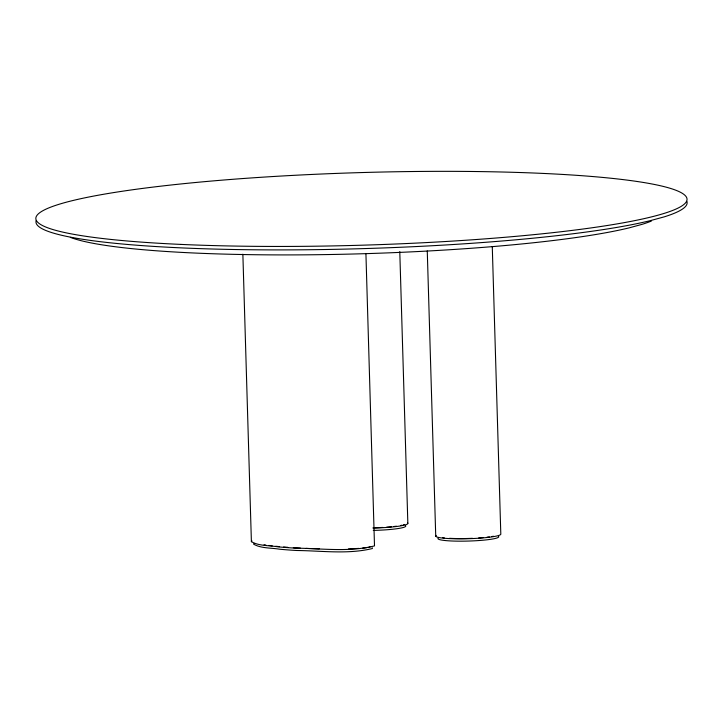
<?xml version="1.0" encoding="UTF-8"?>
<svg xmlns="http://www.w3.org/2000/svg" width="723" height="723" viewBox="0 0 723 723"><rect width="100%" height="100%" fill="white"/><g stroke="black" fill="none" stroke-linecap="round" stroke-linejoin="round"><path stroke-width="1.08" d="M365.919 253.484L374.505 545.892C349.01 552.291 321.527 548.423 295.355 548.142A146.941 16.376 -1.7 0 1 277.975 546.841C269.254 545.323 259.177 546.163 251.396 541.672L251.92 540.849M254.135 543.425L253.646 544.193C261.274 548.549 271.125 547.736 279.656 549.218A144.763 16.141 -1.7 0 0 296.782 550.501C321.78 550.763 348.034 554.505 372.417 548.522L372.2 547.727M368.658 547.32L370.068 547.004M366.95 547.609L362.603 548.115M358.988 548.405L348.414 548.893M319.277 548.856L306.01 548.395M300.397 548.115L296.701 547.917A144.763 16.141 -1.7 0 1 293.312 547.7M275.77 546.263L279.584 546.633M268.893 545.458L272.2 545.865M264.04 544.753L265.865 545.043M492.273 246.525L500.804 533.999A32.571 3.633 -1.7 0 1 465.992 538.771A32.571 3.633 -1.7 0 1 436.204 535.391M427.266 250.935L435.734 536.159M399.783 251.595L407.844 523.289M242.865 254.198L251.396 541.672M686.85 201.337A325.712 36.304 -1.7 0 1 664.112 216.891L649.887 220.759A325.712 36.304 -1.7 0 1 277.722 249.905A325.712 36.304 -1.7 0 1 36.213 220.506M651.396 221.048A301.825 33.647 -1.7 0 1 642.151 224.32L628.974 227.908A301.825 33.647 -1.7 0 1 328.486 254.541A301.825 33.647 -1.7 0 1 70.366 237.361M287.817 547.32A144.763 16.141 -1.7 0 1 283.606 546.986M407.555 522.919A32.571 3.633 -1.7 0 1 373.032 528.061M404.519 524.446A30.402 3.389 -1.7 0 1 403.479 524.808M402.142 525.169A30.402 3.389 -1.7 0 1 400.497 525.522M396.412 526.19A30.402 3.389 -1.7 0 1 394.017 526.489M391.405 526.769A30.402 3.389 -1.7 0 1 386.688 527.175M382.657 527.438A30.402 3.389 -1.7 0 1 373.185 527.808M405.476 525.603A30.402 3.389 -1.7 0 1 373.267 530.402M493.457 536.24A30.402 3.389 -1.7 0 1 491.541 536.574M489.372 536.9A30.402 3.389 -1.7 0 1 486.968 537.207M483.461 537.569A30.402 3.389 -1.7 0 1 478.653 537.957M472.49 538.31A30.402 3.389 -1.7 0 1 449.552 538.301M444.32 537.867A30.402 3.389 -1.7 0 1 442.494 537.632M498.436 536.312A30.402 3.389 -1.7 0 1 467.808 541.075A30.402 3.389 -1.7 0 1 438.418 537.957M180.949 244.41A325.712 36.304 -1.7 0 0 686.353 201.699A325.712 36.304 -1.7 0 0 217.045 180.569A325.712 36.304 -1.7 0 0 180.949 244.41"/></g></svg>
